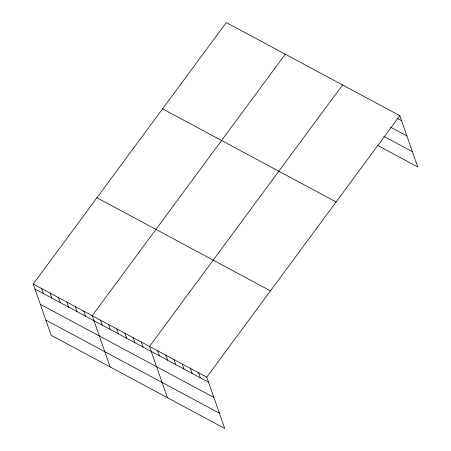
<?xml version="1.0" encoding="UTF-8"?>
<svg xmlns="http://www.w3.org/2000/svg" width="451" height="451" viewBox="0 0 451 451"><rect width="100%" height="100%" fill="white"/><g stroke="black" fill="none" stroke-linecap="round" stroke-linejoin="round"><path stroke-width="0.68" d="M33.233 284.04L206.75 377.166L224.711 428.45L51.188 335.324L33.233 284.04L226.289 22.55L399.812 115.676L417.767 166.96L377.453 145.323M285.286 54.21L92.229 315.706L110.185 366.99M342.546 84.946L149.49 346.436L167.451 397.72M206.75 377.166L399.812 115.676M397.483 118.512L401.57 120.705M390.555 127.188L406.915 135.971M383.795 136.332L412.423 151.694M162.58 108.843L336.102 201.969M96.942 197.747L270.459 290.872M34.992 289.074L208.514 382.194M40.336 304.335L213.859 397.461M45.844 320.063L219.366 413.184M198.57 372.774L200.334 377.808M190.39 368.388L192.154 373.417M182.21 363.996L183.974 369.025M174.03 359.605L175.794 364.633M165.85 355.213L167.614 360.248M157.67 350.827L159.428 355.856M141.31 342.044L143.068 347.073M133.13 337.652L134.888 342.687M124.95 333.266L126.708 338.295M116.77 328.875L118.528 333.903M108.59 324.483L110.348 329.518M100.41 320.092L102.168 325.126M83.801 311.179L85.56 316.213M75.373 306.657L77.132 311.686M66.945 302.136L68.704 307.165M58.517 297.609L60.276 302.644M50.089 293.088L51.848 298.117M41.661 288.567L43.42 293.595"/></g></svg>
